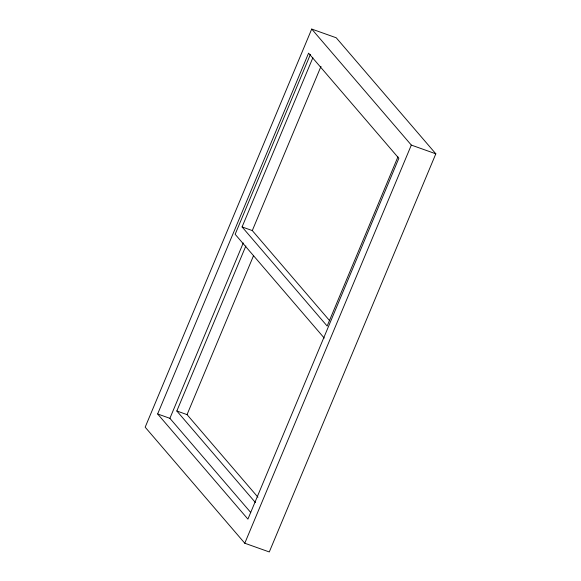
<?xml version="1.0" encoding="UTF-8"?>
<svg xmlns="http://www.w3.org/2000/svg" width="581" height="581" viewBox="0 0 581 581"><rect width="100%" height="100%" fill="white"/><g stroke="black" fill="none" stroke-linecap="round" stroke-linejoin="round"><path stroke-width="0.87" d="M311.714 29.05L145.17 427.188L244.775 543.228L269.286 551.95L435.83 153.812L336.225 37.772L311.714 29.05L411.319 145.083L435.83 153.812M157.647 413.97L308.576 53.154L398.842 158.308L247.913 519.123L157.647 413.97L169.899 418.327L250.731 512.486M310.407 54.389L235.152 234.288L324.242 338.069M397.941 156.848L327.161 326.05L242.081 226.939L312.861 57.737M169.899 418.327L243.272 242.931M255.415 502.521L176.827 410.985L245.865 245.945M329.696 320.741L252.299 230.577L320.988 66.372M257.942 497.213L187.046 414.616L253.643 255.415M244.775 543.228L411.319 145.083M242.081 226.939L252.299 230.577M176.827 410.985L187.046 414.616"/></g></svg>
